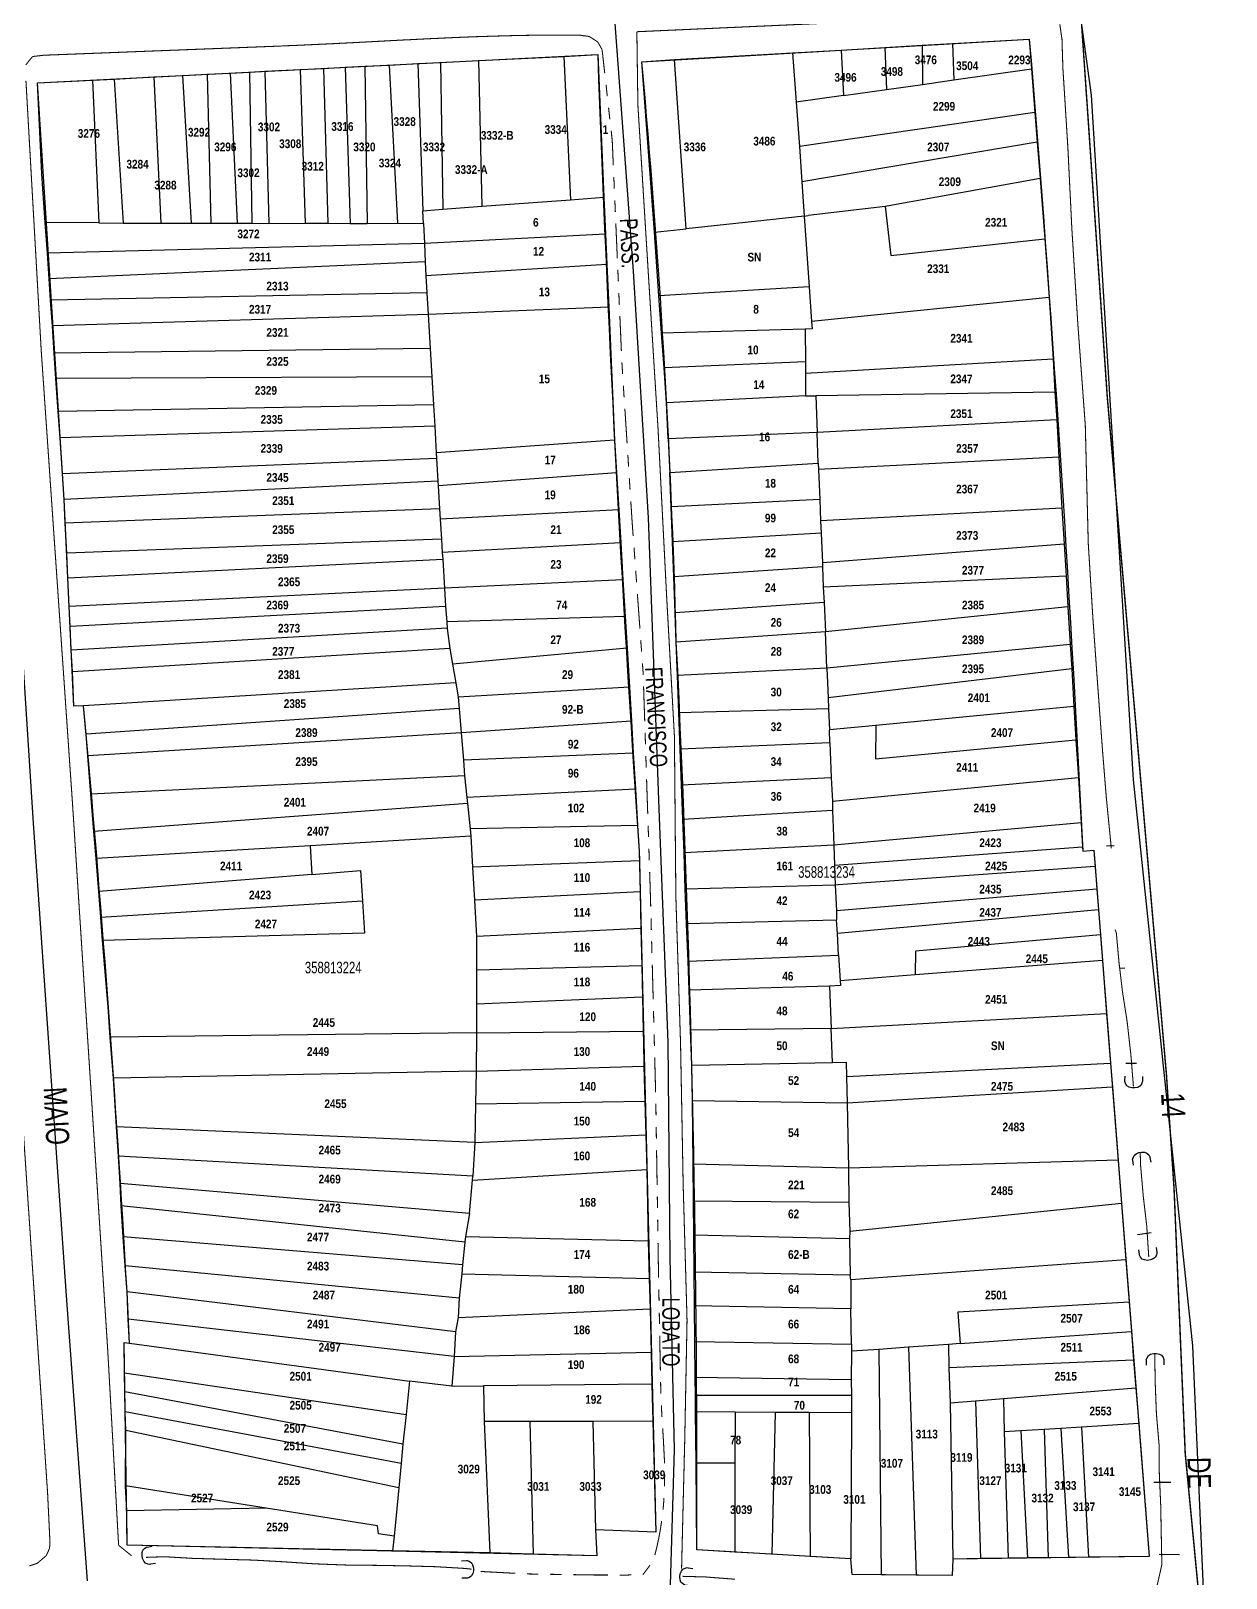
# Model space of a CAD drawing. Extents: x 201676 to 203188, y 4837754 to 4839005.
# Drawn here: x 202981.8 to 203188, y 4838306.4 to 4838573.2 of the extents above; entities that cross this region are included whole.
import ezdxf
from ezdxf.enums import TextEntityAlignment as Align

# ---------------------------------------------------------------- set-up
doc = ezdxf.new("R2010")
doc.units = 0
doc.header["$LTSCALE"] = 1.5
doc.header["$MEASUREMENT"] = 0
for name, pattern in [('PHANTOMX2', [5, 2.5, -0.5, 0.5, -0.5, 0.5, -0.5]), ('TRACO_05', [11, 7, -1, 0.5, -1, 0.5, -1]), ('TRACO_25', [8, 3, -1, 1, -1, 1, -1])]:
    doc.linetypes.add(name, pattern=pattern)
for name, color, linetype in [('CD-MALHA-LOTES', 40, 'CONTINUOUS'), ('CD_TXT_QUADRA', 7, 'CONTINUOUS'), ('HD-VALAS-DRENOS', 170, 'TRACO_05'), ('LM-LIM-SETOR-FISCAL', 7, 'CONTINUOUS'), ('RU-QUADRAS', 210, 'CONTINUOUS'), ('SV-EIXO-RUA-N-PAV', 6, 'CONTINUOUS'), ('SV-EIXO-RUA-PAV', 20, 'CONTINUOUS'), ('SV-ESTIVAS', 7, 'CONTINUOUS'), ('SV-PONTE-BUEIRO', 7, 'CONTINUOUS'), ('SV-RUA-NAO-PAV-S-GUIA-C-GUIA', 7, 'PHANTOMX2'), ('SV-RUA-PAVIM-S-GUIA-C-GUIA', 7, 'CONTINUOUS'), ('SV-TXT-RUA-N-PAV-S-GUIA-C-GUIA', 7, 'CONTINUOUS'), ('SV-TXT-RUA-PAV-S-GUIA-C-GUIA', 7, 'CONTINUOUS'), ('Th_NmrPort', 7, 'CONTINUOUS')]:
    doc.layers.add(name, color=color, linetype=linetype)
doc.styles.add('ARIAL', font='ARIAL.TTF')
doc.styles.get("Standard").update_dxf_attribs({"font": 'swisscbo.ttf'})
doc.linetypes.add('Limite', pattern='A,20,-3,[130,ltypeshp.shx,S=6.35,R=0,X=0,Y=0],-3,20', length=46)

# ---------------------------------------------------------------- blocks, each defined once
blk = doc.blocks.new('COD119', base_point=(203168.731891, 4838570.090081))
at = {"layer": 'SV-PONTE-BUEIRO'}
blk.add_lwpolyline([(203167.221891, 4838568.090081), (203167.221891, 4838568.923414), (203167.221891, 4838569.048414), (203167.347724, 4838569.381748), (203167.599391, 4838569.756748), (203167.976891, 4838569.965081), (203168.480224, 4838570.090081), (203168.983558, 4838570.090081), (203169.486891, 4838569.965081), (203169.864391, 4838569.756748), (203170.116058, 4838569.381748), (203170.241891, 4838569.048414), (203170.241891, 4838568.923414), (203170.241891, 4838568.090081)], dxfattribs=at)

msp = doc.modelspace()

# ---------------------------------------------------------------- linework, layer by layer
at = {"layer": 'CD-MALHA-LOTES', "linetype": 'Continuous'}
for p, q in [((203113.21, 4838569.43), (203121.58, 4838569.91)), ((203121.58, 4838569.91), (203129.09, 4838570.34)), ((203121.58, 4838569.91), (203122.01, 4838562.06)), ((203129.09, 4838570.34), (203135.55, 4838570.72)), ((203129.09, 4838570.34), (203129.42, 4838563.11)), ((203135.55, 4838570.72), (203140.76, 4838571.02)), ((203135.55, 4838570.72), (203135.64, 4838563.99)), ((203140.76, 4838571.02), (203154.04, 4838571.78)), ((203140.76, 4838571.02), (203141, 4838564.75)), ((203154.04, 4838571.78), (203154.43, 4838566.65)), ((203036.01, 4838566.93), (203039.39, 4838567.1)), ((203039.39, 4838567.1), (203043.61, 4838567.3)), ((203039.39, 4838567.1), (203039.82, 4838540.02)), ((203043.61, 4838567.3), (203048.55, 4838567.56)), ((203043.61, 4838567.3), (203045.02, 4838540.05)), ((203048.55, 4838567.56), (203052.44, 4838567.76)), ((203048.55, 4838567.56), (203049.42, 4838542.19)), ((203052.44, 4838567.76), (203059.02, 4838568.1)), ((203052.44, 4838567.76), (203052.86, 4838542.47)), ((203059.02, 4838568.1), (203073.75, 4838568.82)), ((203059.02, 4838568.1), (203059.58, 4838542.96)), ((203073.75, 4838568.82), (203079.57, 4838569.12)), ((203073.75, 4838568.82), (203074.9, 4838544.09)), ((203079.57, 4838569.12), (203080.65, 4838544.52)), ((203087.18, 4838567.88), (203092.85, 4838568.26)), ((203089.36, 4838538.47), (203087.18, 4838567.88)), ((203092.85, 4838568.26), (203113.21, 4838569.43)), ((203094.83, 4838539.06), (203092.85, 4838568.26)), ((203113.21, 4838569.43), (203113.81, 4838560.9)), ((202982.91, 4838564.25), (202992.43, 4838564.73)), ((202992.43, 4838564.73), (202996.16, 4838564.9)), ((202992.43, 4838564.73), (202993.48, 4838540.11)), ((202996.16, 4838564.9), (203003, 4838565.26)), ((202996.16, 4838564.9), (202997.73, 4838540.06)), ((203003, 4838565.26), (203007.93, 4838565.5)), ((203003, 4838565.26), (203004.21, 4838540.05)), ((203007.93, 4838565.5), (203012.19, 4838565.73)), ((203007.93, 4838565.5), (203009.43, 4838540.03)), ((203012.19, 4838565.73), (203016.16, 4838565.92)), ((203012.19, 4838565.73), (203012.83, 4838540.03)), ((203016.16, 4838565.92), (203019.51, 4838566.11)), ((203016.16, 4838565.92), (203017.36, 4838540.05)), ((203019.51, 4838566.11), (203022.15, 4838566.24)), ((203019.51, 4838566.11), (203019.93, 4838540.03)), ((203022.15, 4838566.24), (203028.26, 4838566.54)), ((203022.15, 4838566.24), (203022.85, 4838540.01)), ((203028.26, 4838566.54), (203032.26, 4838566.74)), ((203028.26, 4838566.54), (203029.09, 4838540.03)), ((203032.26, 4838566.74), (203036.01, 4838566.93)), ((203032.26, 4838566.74), (203033.04, 4838540.03)), ((203036.01, 4838566.93), (203036.87, 4838540.01)), ((203135.64, 4838563.99), (203141, 4838564.75)), ((203141, 4838564.75), (203154.43, 4838566.65)), ((203154.43, 4838566.65), (203154.99, 4838559.13)), ((202983.69, 4838548.57), (202982.91, 4838564.25)), ((203122.01, 4838562.06), (203113.81, 4838560.9)), ((203122.01, 4838562.06), (203129.42, 4838563.11)), ((203129.42, 4838563.11), (203135.64, 4838563.99)), ((203113.81, 4838560.9), (203114.38, 4838553.25)), ((203154.99, 4838559.13), (203114.38, 4838553.25)), ((203154.99, 4838559.13), (203155.41, 4838554.03)), ((203155.41, 4838554.03), (203114.8, 4838547.2)), ((203155.41, 4838554.03), (203155.9, 4838547.76)), ((203114.38, 4838553.25), (203114.8, 4838547.2)), ((202984.25, 4838540.14), (202983.69, 4838548.57)), ((203114.8, 4838547.2), (203115.2, 4838541.28)), ((203155.9, 4838547.76), (203129.19, 4838542.92)), ((203155.9, 4838547.76), (203156.71, 4838537.35)), ((203052.86, 4838542.47), (203059.58, 4838542.96)), ((203059.58, 4838542.96), (203074.9, 4838544.09)), ((203074.9, 4838544.09), (203080.65, 4838544.52)), ((203080.65, 4838544.52), (203080.92, 4838538.18)), ((203049.42, 4838542.19), (203052.86, 4838542.47)), ((203049.5, 4838540), (203049.42, 4838542.19)), ((203115.2, 4838541.28), (203094.83, 4838539.06)), ((203115.2, 4838541.28), (203115.86, 4838541.35)), ((203115.2, 4838541.28), (203116.06, 4838529.07)), ((203129.19, 4838542.92), (203115.86, 4838541.35)), ((203129.19, 4838542.92), (203130.15, 4838534.49)), ((202993.48, 4838540.11), (202984.25, 4838540.14)), ((202984.63, 4838534.9), (202984.25, 4838540.14)), ((202993.48, 4838540.11), (202997.73, 4838540.06)), ((202997.73, 4838540.06), (203004.21, 4838540.05)), ((203004.21, 4838540.05), (203009.43, 4838540.03)), ((203009.43, 4838540.03), (203012.83, 4838540.03)), ((203012.83, 4838540.03), (203017.36, 4838540.05)), ((203017.36, 4838540.05), (203019.93, 4838540.03)), ((203019.93, 4838540.03), (203022.85, 4838540.01)), ((203022.85, 4838540.01), (203029.09, 4838540.03)), ((203029.09, 4838540.03), (203033.04, 4838540.03)), ((203033.04, 4838540.03), (203036.87, 4838540.01)), ((203036.87, 4838540.01), (203039.82, 4838540.02)), ((203039.82, 4838540.02), (203045.02, 4838540.05)), ((203045.02, 4838540.05), (203049.5, 4838540)), ((203049.5, 4838540), (203049.67, 4838536.55)), ((203080.92, 4838538.18), (203049.67, 4838536.55)), ((203080.92, 4838538.18), (203081.15, 4838532.9)), ((203089.36, 4838538.47), (203094.83, 4838539.06)), ((203090.13, 4838527.54), (203089.36, 4838538.47)), ((203049.67, 4838536.55), (202984.63, 4838534.9)), ((203049.67, 4838536.55), (203049.83, 4838533.36)), ((203130.15, 4838534.49), (203156.71, 4838537.35)), ((203156.71, 4838537.35), (203157.49, 4838527.23)), ((202984.94, 4838530.45), (202984.63, 4838534.9)), ((203049.83, 4838533.36), (202984.94, 4838530.45)), ((203049.83, 4838533.36), (203049.95, 4838530.96)), ((203081.15, 4838532.9), (203049.95, 4838530.96)), ((203081.15, 4838532.9), (203081.47, 4838525.57)), ((202985.19, 4838526.75), (202984.94, 4838530.45)), ((203049.95, 4838530.96), (203050.11, 4838528.03)), ((203050.11, 4838528.03), (202985.19, 4838526.75)), ((203050.11, 4838528.03), (203050.33, 4838524.32)), ((203116.06, 4838529.07), (203090.13, 4838527.54)), ((203090.59, 4838521.06), (203090.13, 4838527.54)), ((203116.06, 4838529.07), (203116.47, 4838523.11)), ((203157.49, 4838527.23), (203116.47, 4838523.11)), ((203157.49, 4838527.23), (203158.13, 4838516.61)), ((202985.5, 4838522.34), (202985.19, 4838526.75)), ((203050.33, 4838524.32), (202985.5, 4838522.34)), ((203081.47, 4838525.57), (203050.33, 4838524.32)), ((203050.33, 4838524.32), (203050.69, 4838518.41)), ((203081.47, 4838525.57), (203082.49, 4838502.62)), ((202985.81, 4838517.66), (202985.5, 4838522.34)), ((203115.35, 4838521.79), (203090.59, 4838521.06)), ((203116.56, 4838521.83), (203115.35, 4838521.79)), ((203115.35, 4838521.79), (203115.41, 4838516.12)), ((203116.47, 4838523.11), (203116.56, 4838521.83)), ((203091.02, 4838515.09), (203090.59, 4838521.06)), ((203050.69, 4838518.41), (202985.81, 4838517.66)), ((202986.11, 4838513.29), (202985.81, 4838517.66)), ((203050.69, 4838518.41), (203050.98, 4838513.57)), ((203158.13, 4838516.61), (203115.44, 4838514.13)), ((203158.13, 4838516.61), (203158.45, 4838510.93)), ((203115.41, 4838516.12), (203091.02, 4838515.09)), ((203091.47, 4838509.07), (203091.02, 4838515.09)), ((203115.41, 4838516.12), (203115.44, 4838514.13)), ((203115.44, 4838514.13), (203115.43, 4838510.27)), ((203050.98, 4838513.57), (202986.11, 4838513.29)), ((202986.51, 4838507.57), (202986.11, 4838513.29)), ((203050.98, 4838513.57), (203051.27, 4838508.73)), ((203158.45, 4838510.93), (203117.23, 4838510.3)), ((203158.45, 4838510.93), (203158.76, 4838506.14)), ((203051.27, 4838508.73), (202986.51, 4838507.57)), ((203051.27, 4838508.73), (203051.47, 4838505.05)), ((203115.43, 4838510.27), (203091.47, 4838509.07)), ((203091.76, 4838502.85), (203091.47, 4838509.07)), ((203115.43, 4838510.27), (203117.23, 4838510.3)), ((203117.23, 4838510.3), (203117.45, 4838503.94)), ((202986.85, 4838503.02), (202986.51, 4838507.57)), ((203158.76, 4838506.14), (203117.45, 4838503.94)), ((203158.76, 4838506.14), (203159.15, 4838499.71)), ((203051.47, 4838505.05), (202986.85, 4838503.02)), ((202987.26, 4838496.82), (202986.85, 4838503.02)), ((203051.47, 4838505.05), (203051.73, 4838500.46)), ((203117.45, 4838503.94), (203091.76, 4838502.85)), ((203117.62, 4838498.69), (203117.45, 4838503.94)), ((203082.49, 4838502.62), (203051.73, 4838500.46)), ((203051.73, 4838500.46), (203051.78, 4838499.45)), ((203082.49, 4838502.62), (203082.82, 4838496.99)), ((203091.76, 4838502.85), (203092.04, 4838497.06)), ((203051.78, 4838499.45), (202987.26, 4838496.82)), ((203051.78, 4838499.45), (203052, 4838495.55)), ((203092.04, 4838497.06), (203117.62, 4838498.69)), ((203117.62, 4838498.69), (203117.67, 4838497.58)), ((203159.15, 4838499.71), (203117.67, 4838497.58)), ((203117.67, 4838497.58), (203117.89, 4838492.39)), ((203159.15, 4838499.71), (203159.68, 4838490.88)), ((202987.53, 4838492.4), (202987.26, 4838496.82)), ((203052, 4838495.55), (202987.53, 4838492.4)), ((203052, 4838495.55), (203052.04, 4838494.76)), ((203082.82, 4838496.99), (203052.04, 4838494.76)), ((203082.82, 4838496.99), (203083.2, 4838490.64)), ((203092.26, 4838491.13), (203092.04, 4838497.06)), ((202987.71, 4838488.3), (202987.53, 4838492.4)), ((203052.04, 4838494.76), (203052.27, 4838490.78)), ((203117.89, 4838492.39), (203092.26, 4838491.13)), ((203117.89, 4838492.39), (203118.03, 4838488.72)), ((203052.27, 4838490.78), (202987.71, 4838488.3)), ((203052.27, 4838490.78), (203052.38, 4838489.03)), ((203083.2, 4838490.64), (203052.38, 4838489.03)), ((203083.2, 4838490.64), (203083.54, 4838484.9)), ((203092.49, 4838485.07), (203092.26, 4838491.13)), ((203159.68, 4838490.88), (203118.03, 4838488.72)), ((203159.68, 4838490.88), (203160.05, 4838484.67)), ((202987.96, 4838483.13), (202987.71, 4838488.3)), ((203052.38, 4838489.03), (203052.61, 4838485.53)), ((203118.03, 4838488.72), (203118.13, 4838486.57)), ((203052.61, 4838485.53), (202987.96, 4838483.13)), ((203052.61, 4838485.53), (203052.75, 4838483.25)), ((203083.54, 4838484.9), (203052.75, 4838483.25)), ((203083.54, 4838484.9), (203083.93, 4838478.52)), ((203118.13, 4838486.57), (203092.49, 4838485.07)), ((203092.72, 4838479.05), (203092.49, 4838485.07)), ((203118.13, 4838486.57), (203118.35, 4838481.46)), ((203160.05, 4838484.67), (203118.35, 4838481.46)), ((203160.05, 4838484.67), (203160.38, 4838479.2)), ((202988.17, 4838478.83), (202987.96, 4838483.13)), ((203052.83, 4838482.06), (202988.17, 4838478.83)), ((203052.75, 4838483.25), (203052.83, 4838482.06)), ((203052.83, 4838482.06), (203053.14, 4838477.08)), ((203118.37, 4838480.79), (203092.72, 4838479.05)), ((203092.95, 4838472.83), (203092.72, 4838479.05)), ((203118.35, 4838481.46), (203118.37, 4838480.79)), ((203118.37, 4838480.79), (203118.5, 4838477.28)), ((203160.38, 4838479.2), (203118.5, 4838477.28)), ((203160.38, 4838479.2), (203160.7, 4838473.87)), ((202988.4, 4838473.94), (202988.17, 4838478.83)), ((203053.14, 4838477.08), (202988.4, 4838473.94)), ((203083.93, 4838478.52), (203053.14, 4838477.08)), ((203053.14, 4838477.08), (203053.34, 4838473.96)), ((203083.93, 4838478.52), (203084.31, 4838472.2)), ((203118.5, 4838477.28), (203118.63, 4838474.65)), ((202988.56, 4838470.5), (202988.4, 4838473.94)), ((203053.34, 4838473.96), (202988.56, 4838470.5)), ((203053.34, 4838473.96), (203053.54, 4838471.3)), ((203118.63, 4838474.65), (203092.95, 4838472.83)), ((203118.63, 4838474.65), (203118.85, 4838469.56)), ((203160.7, 4838473.87), (203118.85, 4838469.56)), ((203160.7, 4838473.87), (203161.09, 4838467.38)), ((203084.31, 4838472.2), (203053.54, 4838471.3)), ((203053.54, 4838471.3), (203053.63, 4838470.19)), ((203084.31, 4838472.2), (203084.65, 4838466.74)), ((203093.14, 4838467.77), (203092.95, 4838472.83)), ((202988.76, 4838466.44), (202988.56, 4838470.5)), ((203053.63, 4838470.19), (202988.76, 4838466.44)), ((203053.63, 4838470.19), (203053.67, 4838469.71)), ((203053.67, 4838469.71), (203054.05, 4838466.73)), ((203118.85, 4838469.56), (203093.14, 4838467.77)), ((203119.08, 4838463.32), (203118.85, 4838469.56)), ((202988.94, 4838462.69), (202988.76, 4838466.44)), ((203054.05, 4838466.73), (202988.94, 4838462.69)), ((203054.05, 4838466.73), (203054.52, 4838464.02)), ((203084.65, 4838466.74), (203054.52, 4838464.02)), ((203084.65, 4838466.74), (203085.04, 4838460.01)), ((203093.35, 4838462.06), (203093.14, 4838467.77)), ((203161.09, 4838467.38), (203119.08, 4838463.32)), ((203161.09, 4838467.38), (203161.36, 4838463.18)), ((203054.52, 4838464.02), (203055.09, 4838460.79)), ((203119.08, 4838463.32), (203093.35, 4838462.06)), ((203119.08, 4838463.32), (203119.34, 4838458.19)), ((203161.36, 4838463.18), (203119.34, 4838458.19)), ((203161.36, 4838463.18), (203161.75, 4838456.72)), ((202989.22, 4838456.75), (202988.94, 4838462.69)), ((203055.09, 4838460.79), (202990.89, 4838456.83)), ((203055.09, 4838460.79), (203055.52, 4838458.33)), ((203093.57, 4838455.63), (203093.35, 4838462.06)), ((203085.04, 4838460.01), (203055.52, 4838458.33)), ((203055.52, 4838458.33), (203055.68, 4838456.38)), ((203085.04, 4838460.01), (203085.39, 4838454.17)), ((203119.34, 4838458.19), (203119.37, 4838456.28)), ((202990.89, 4838456.83), (202989.22, 4838456.75)), ((202991.3, 4838451.95), (202990.89, 4838456.83)), ((203055.68, 4838456.38), (202991.3, 4838451.95)), ((203055.68, 4838456.38), (203056.04, 4838452.17)), ((203119.37, 4838456.28), (203093.57, 4838455.63)), ((203093.81, 4838449.34), (203093.57, 4838455.63)), ((203119.37, 4838456.28), (203119.56, 4838452.65)), ((203161.75, 4838456.72), (203127.57, 4838453.42)), ((203161.75, 4838456.72), (203162.08, 4838450.98)), ((203085.39, 4838454.17), (203056.04, 4838452.17)), ((203085.39, 4838454.17), (203085.72, 4838448.67)), ((203127.57, 4838453.42), (203119.56, 4838452.65)), ((203119.63, 4838450.41), (203119.56, 4838452.65)), ((203127.57, 4838453.42), (203127.53, 4838447.66)), ((202991.59, 4838448.18), (202991.3, 4838451.95)), ((203056.04, 4838452.17), (202991.59, 4838448.18)), ((203056.04, 4838452.17), (203056.44, 4838447.44)), ((203119.63, 4838450.41), (203093.81, 4838449.34)), ((203119.63, 4838450.41), (203119.88, 4838444.46)), ((203127.53, 4838447.66), (203162.08, 4838450.98)), ((203162.08, 4838450.98), (203162.5, 4838444.39)), ((202992.11, 4838441.61), (202991.59, 4838448.18)), ((203085.72, 4838448.67), (203056.44, 4838447.44)), ((203056.44, 4838447.44), (203056.6, 4838444.75)), ((203085.72, 4838448.67), (203086.08, 4838442.47)), ((203094.04, 4838443.18), (203093.81, 4838449.34)), ((203056.6, 4838444.75), (202992.11, 4838441.61)), ((203056.6, 4838444.75), (203056.98, 4838440.98)), ((203094.04, 4838443.18), (203119.88, 4838444.46)), ((203119.88, 4838444.46), (203120.06, 4838440.32)), ((203162.5, 4838444.39), (203120.06, 4838440.32)), ((203162.5, 4838444.39), (203162.96, 4838436.66)), ((202992.66, 4838435.13), (202992.11, 4838441.61)), ((203086.08, 4838442.47), (203056.98, 4838440.98)), ((203086.08, 4838442.47), (203086.45, 4838436.19)), ((203094.26, 4838437.23), (203094.04, 4838443.18)), ((203057.09, 4838439.98), (202992.66, 4838435.13)), ((203056.98, 4838440.98), (203057.09, 4838439.98)), ((203057.09, 4838439.98), (203057.56, 4838435.59)), ((203120.06, 4838440.32), (203120.11, 4838438.78)), ((203120.11, 4838438.78), (203094.26, 4838437.23)), ((203094.48, 4838431.44), (203094.26, 4838437.23)), ((203120.11, 4838438.78), (203120.33, 4838432.8)), ((203162.96, 4838436.66), (203120.33, 4838432.8)), ((203162.96, 4838436.66), (203163.2, 4838432.42)), ((202993.03, 4838430.49), (202992.66, 4838435.13)), ((203057.7, 4838434.36), (203029.98, 4838432.7)), ((203086.45, 4838436.19), (203057.56, 4838435.59)), ((203057.56, 4838435.59), (203057.7, 4838434.36)), ((203057.7, 4838434.36), (203058, 4838429)), ((203086.45, 4838436.19), (203086.73, 4838431.76)), ((203029.98, 4838432.7), (202993.03, 4838430.49)), ((203029.98, 4838432.7), (203030.26, 4838427.75)), ((203086.73, 4838431.76), (203086.78, 4838430.1)), ((203120.33, 4838432.8), (203094.48, 4838431.44)), ((203094.69, 4838425.21), (203094.48, 4838431.44)), ((203120.33, 4838432.8), (203120.44, 4838429.27)), ((203163.2, 4838432.42), (203120.44, 4838429.27)), ((203163.2, 4838432.42), (203163.25, 4838431.74)), ((203163.25, 4838431.74), (203165.18, 4838431.91)), ((203165.18, 4838431.91), (203165.39, 4838429.12)), ((202993.5, 4838424.77), (202993.03, 4838430.49)), ((203030.26, 4838427.75), (203038.63, 4838428.43)), ((203038.63, 4838428.43), (203038.98, 4838423.15)), ((203086.78, 4838430.1), (203058, 4838429)), ((203058, 4838429), (203058.32, 4838423.32)), ((203086.78, 4838430.1), (203086.9, 4838424.72)), ((203120.44, 4838429.27), (203120.54, 4838425.91)), ((203165.39, 4838429.12), (203121.06, 4838425.92)), ((203165.39, 4838429.12), (203165.7, 4838425.21)), ((203030.26, 4838427.75), (202993.5, 4838424.77)), ((203120.54, 4838425.91), (203094.69, 4838425.21)), ((203121.06, 4838425.92), (203120.54, 4838425.91)), ((203120.54, 4838425.91), (203120.75, 4838421.47)), ((202993.84, 4838420.3), (202993.5, 4838424.77)), ((203038.98, 4838423.15), (202993.84, 4838420.3)), ((203038.98, 4838423.15), (203039.34, 4838417.63)), ((203086.9, 4838424.72), (203058.32, 4838423.32)), ((203058.32, 4838423.32), (203058.67, 4838417.06)), ((203086.9, 4838424.72), (203087.04, 4838418.39)), ((203094.92, 4838419.2), (203094.69, 4838425.21)), ((203165.7, 4838425.21), (203120.75, 4838421.47)), ((203165.7, 4838425.21), (203165.98, 4838421.65)), ((202994.15, 4838416.34), (202993.84, 4838420.3)), ((203120.75, 4838421.47), (203120.75, 4838419.83)), ((203165.98, 4838421.65), (203120.92, 4838417.55)), ((203165.98, 4838421.65), (203166.32, 4838417.34)), ((203039.34, 4838417.63), (202994.15, 4838416.34)), ((203087.04, 4838418.39), (203058.67, 4838417.06)), ((203087.04, 4838418.39), (203087.17, 4838411.97)), ((203120.75, 4838419.83), (203094.92, 4838419.2)), ((203095.16, 4838412.77), (203094.92, 4838419.2)), ((203120.92, 4838417.55), (203120.75, 4838419.83)), ((203121.12, 4838413.81), (203120.92, 4838417.55)), ((202995.1, 4838404.89), (202994.15, 4838416.34)), ((203058.67, 4838417.06), (203058.68, 4838411.23)), ((203166.32, 4838417.34), (203134.38, 4838414.48)), ((203166.32, 4838417.34), (203166.67, 4838412.87)), ((203095.16, 4838412.77), (203121.12, 4838413.81)), ((203095.35, 4838407.77), (203095.16, 4838412.77)), ((203121.12, 4838413.81), (203121.39, 4838409.41)), ((203134.38, 4838414.48), (203134.34, 4838410.4)), ((203166.67, 4838412.87), (203134.34, 4838410.4)), ((203166.67, 4838412.87), (203167.38, 4838403.77)), ((203087.17, 4838411.97), (203058.68, 4838411.23)), ((203058.68, 4838411.23), (203058.69, 4838405.44)), ((203087.17, 4838411.97), (203087.29, 4838406.64)), ((203134.34, 4838410.4), (203121.39, 4838409.41)), ((203119.54, 4838408.5), (203095.35, 4838407.77)), ((203095.61, 4838400.87), (203095.35, 4838407.77)), ((203121.44, 4838408.56), (203119.54, 4838408.5)), ((203119.54, 4838408.5), (203119.86, 4838401.17)), ((203121.39, 4838409.41), (203121.44, 4838408.56)), ((202995.48, 4838399.65), (202995.1, 4838404.89)), ((203058.69, 4838405.44), (203058.68, 4838403.69)), ((203058.69, 4838405.44), (203087.29, 4838406.64)), ((203087.29, 4838406.64), (203087.41, 4838400.74)), ((203058.68, 4838403.69), (203058.65, 4838400.4)), ((203119.86, 4838401.17), (203167.38, 4838403.77)), ((203167.38, 4838403.77), (203168.06, 4838395.13)), ((203058.65, 4838400.4), (202995.48, 4838399.65)), ((202996.04, 4838392.6), (202995.48, 4838399.65)), ((203058.65, 4838400.4), (203058.59, 4838393.82)), ((203058.65, 4838400.4), (203087.41, 4838400.74)), ((203087.41, 4838400.74), (203087.45, 4838398.79)), ((203119.86, 4838401.17), (203095.61, 4838400.87)), ((203095.82, 4838394.86), (203095.61, 4838400.87)), ((203120.1, 4838395.32), (203119.86, 4838401.17)), ((203087.45, 4838398.79), (203087.56, 4838394.66)), ((203058.59, 4838393.82), (202996.04, 4838392.6)), ((203058.59, 4838393.82), (203058.51, 4838388.18)), ((203058.59, 4838393.82), (203087.56, 4838394.66)), ((203087.56, 4838394.66), (203087.7, 4838388.66)), ((203095.82, 4838394.86), (203120.1, 4838395.32)), ((203095.95, 4838388.67), (203095.82, 4838394.86)), ((203120.1, 4838395.32), (203122.47, 4838395.36)), ((203122.47, 4838395.36), (203122.51, 4838392.85)), ((203168.06, 4838395.13), (203122.51, 4838392.85)), ((203168.06, 4838395.13), (203168.37, 4838391.07)), ((202996.55, 4838384.22), (202996.04, 4838392.6)), ((203122.51, 4838392.85), (203122.61, 4838388.29)), ((203168.37, 4838391.07), (203122.61, 4838388.29)), ((203168.37, 4838391.07), (203169.37, 4838378.48)), ((203058.51, 4838388.18), (203087.7, 4838388.66)), ((203087.7, 4838388.66), (203087.87, 4838382.85)), ((203122.61, 4838388.29), (203095.95, 4838388.67)), ((203096.04, 4838377.78), (203095.95, 4838388.67)), ((203122.61, 4838388.29), (203122.82, 4838377.11)), ((203058.51, 4838388.18), (203058.4, 4838381.51)), ((202996.88, 4838379.17), (202996.55, 4838384.22)), ((203058.4, 4838381.51), (202996.55, 4838384.22)), ((203058.4, 4838381.51), (203058.06, 4838375.69)), ((203058.4, 4838381.51), (203087.87, 4838382.85)), ((203087.87, 4838382.85), (203088.03, 4838376.85)), ((203058.06, 4838375.69), (202996.88, 4838379.17)), ((202997.16, 4838374.45), (202996.88, 4838379.17)), ((203122.82, 4838377.11), (203096.04, 4838377.78)), ((203096.1, 4838371.41), (203096.04, 4838377.78)), ((203169.37, 4838378.48), (203122.82, 4838377.11)), ((203169.37, 4838378.48), (203169.95, 4838371.01)), ((203057.43, 4838369.25), (203058, 4838375.04)), ((203058, 4838375.04), (203088.03, 4838376.85)), ((203058, 4838375.04), (203058.06, 4838375.69)), ((203088.03, 4838376.85), (203088.28, 4838364.57)), ((203122.82, 4838377.11), (203122.9, 4838371.19)), ((203057.43, 4838369.25), (202997.16, 4838374.45)), ((202997.35, 4838370.57), (202997.16, 4838374.45)), ((203056.63, 4838364.34), (202997.35, 4838370.57)), ((202997.69, 4838365.24), (202997.35, 4838370.57)), ((203122.9, 4838371.19), (203096.1, 4838371.41)), ((203096.15, 4838365.51), (203096.1, 4838371.41)), ((203122.9, 4838371.19), (203123.08, 4838366.16)), ((203169.95, 4838371.01), (203123.08, 4838366.16)), ((203169.95, 4838371.01), (203170.7, 4838361.27)), ((203057.43, 4838369.25), (203056.78, 4838365.29)), ((203056.25, 4838360.39), (202997.69, 4838365.24)), ((202998.06, 4838360.23), (202997.69, 4838365.24)), ((203056.63, 4838364.34), (203056.25, 4838360.39)), ((203056.78, 4838365.29), (203056.63, 4838364.34)), ((203056.78, 4838365.29), (203088.28, 4838364.57)), ((203088.28, 4838364.57), (203088.43, 4838358.04)), ((203123.01, 4838364.89), (203096.15, 4838365.51)), ((203096.22, 4838359.18), (203096.15, 4838365.51)), ((203123.08, 4838366.16), (203123.01, 4838364.89)), ((203123.01, 4838364.89), (203123.13, 4838358.63)), ((203055.67, 4838354.65), (202998.06, 4838360.23)), ((202998.37, 4838355.77), (202998.06, 4838360.23)), ((203056.15, 4838358.87), (203055.67, 4838354.65)), ((203056.25, 4838360.39), (203056.15, 4838358.87)), ((203056.15, 4838358.87), (203088.43, 4838358.04)), ((203096.27, 4838353.35), (203096.22, 4838359.18)), ((203123.13, 4838358.63), (203096.22, 4838359.18)), ((203170.7, 4838361.27), (203123.23, 4838357.84)), ((203170.7, 4838361.27), (203171.26, 4838354)), ((203088.43, 4838358.04), (203088.64, 4838352.8)), ((203123.23, 4838357.84), (203123.13, 4838358.63)), ((203123.23, 4838357.84), (203123.25, 4838352.82)), ((203055.05, 4838348.87), (202998.37, 4838355.77)), ((202998.59, 4838351.06), (202998.37, 4838355.77)), ((203055.67, 4838354.65), (203055.49, 4838351.31)), ((203171.26, 4838354), (203141.68, 4838352.26)), ((203171.26, 4838354), (203171.67, 4838348.9)), ((203054.81, 4838344.62), (202998.59, 4838351.06)), ((202998.81, 4838346.89), (202998.59, 4838351.06)), ((203055.49, 4838351.31), (203055.05, 4838348.87)), ((203055.49, 4838351.31), (203088.64, 4838352.8)), ((203088.64, 4838352.8), (203088.81, 4838345.34)), ((203123.25, 4838352.82), (203096.27, 4838353.35)), ((203096.33, 4838347.19), (203096.27, 4838353.35)), ((203123.36, 4838346.74), (203123.25, 4838352.82)), ((203141.68, 4838352.26), (203142.09, 4838346.83)), ((203055.05, 4838348.87), (203054.81, 4838344.62)), ((203142.09, 4838346.83), (203171.67, 4838348.9)), ((203171.67, 4838348.9), (203172.03, 4838343.99)), ((202997.95, 4838341.81), (202997.9, 4838347.02)), ((202997.9, 4838347.02), (202998.81, 4838346.89)), ((202998.81, 4838346.89), (203047.1, 4838340.37)), ((203096.33, 4838347.19), (203123.36, 4838346.74)), ((203096.39, 4838341.01), (203096.33, 4838347.19)), ((203123.39, 4838345.51), (203123.33, 4838340.56)), ((203123.36, 4838346.74), (203123.39, 4838345.51)), ((203128.1, 4838345.84), (203123.39, 4838345.51)), ((203133.2, 4838346.2), (203128.1, 4838345.84)), ((203128.1, 4838345.84), (203128.46, 4838306.98)), ((203140.09, 4838346.68), (203133.2, 4838346.2)), ((203133.2, 4838346.2), (203134.52, 4838306.92)), ((203142.09, 4838346.83), (203140.09, 4838346.68)), ((203140.09, 4838346.68), (203140.17, 4838342.66)), ((203054.81, 4838344.62), (203054.39, 4838339.48)), ((203054.81, 4838344.62), (203088.81, 4838345.34)), ((203088.81, 4838345.34), (203088.94, 4838339.83)), ((203172.03, 4838343.99), (203140.17, 4838342.66)), ((203172.03, 4838343.99), (203172.44, 4838339.16)), ((202997.95, 4838341.81), (203046.54, 4838334.62)), ((202997.99, 4838338.5), (202997.95, 4838341.81)), ((203047.1, 4838340.37), (203046.54, 4838334.62)), ((203054.39, 4838339.48), (203047.1, 4838340.37)), ((203123.33, 4838340.56), (203096.39, 4838341.01)), ((203096.43, 4838337.87), (203096.39, 4838341.01)), ((203123.33, 4838340.56), (203123.34, 4838337.87)), ((203140.17, 4838342.66), (203140.37, 4838336.56)), ((203045.96, 4838329.47), (202997.99, 4838338.5)), ((202998.06, 4838335.07), (202997.99, 4838338.5)), ((203054.39, 4838339.48), (203059.89, 4838339.53)), ((203088.94, 4838339.83), (203059.89, 4838339.53)), ((203059.89, 4838339.53), (203060, 4838333.38)), ((203088.94, 4838339.83), (203089.09, 4838333.45)), ((203123.34, 4838337.87), (203096.43, 4838337.87)), ((203096.45, 4838335.07), (203096.43, 4838337.87)), ((203123.34, 4838337.87), (203123.34, 4838334.89)), ((203172.44, 4838339.16), (203149.6, 4838337.31)), ((203172.44, 4838339.16), (203172.92, 4838333.06)), ((203045.69, 4838326.15), (202998.06, 4838335.07)), ((202998.15, 4838331.86), (202998.06, 4838335.07)), ((203103.28, 4838335.03), (203096.45, 4838335.07)), ((203096.54, 4838326.2), (203096.45, 4838335.07)), ((203103.28, 4838335.03), (203103.22, 4838326.2)), ((203110.22, 4838334.97), (203103.28, 4838335.03)), ((203110.22, 4838334.97), (203109.6, 4838310.51)), ((203116.05, 4838334.94), (203110.22, 4838334.97)), ((203123.34, 4838334.89), (203116.05, 4838334.94)), ((203116.05, 4838334.94), (203116.22, 4838310.12)), ((203123.34, 4838334.89), (203123.27, 4838309.72)), ((203144.74, 4838336.91), (203140.37, 4838336.56)), ((203140.37, 4838336.56), (203140.85, 4838309.65)), ((203149.6, 4838337.31), (203144.74, 4838336.91)), ((203144.74, 4838336.91), (203145.6, 4838309.78)), ((203149.6, 4838337.31), (203149.71, 4838331.61)), ((203046.54, 4838334.62), (203045.96, 4838329.47)), ((203067.88, 4838333.4), (203060, 4838333.38)), ((203060, 4838333.38), (203060.95, 4838310.73)), ((203078.74, 4838333.42), (203067.88, 4838333.4)), ((203067.88, 4838333.4), (203068.43, 4838310.53)), ((203089.09, 4838333.45), (203078.74, 4838333.42)), ((203078.74, 4838333.42), (203079.19, 4838314.7)), ((203089.09, 4838333.45), (203089.6, 4838314.34)), ((203159.46, 4838332.22), (203156.62, 4838332.04)), ((203163.02, 4838332.44), (203159.46, 4838332.22)), ((203159.46, 4838332.22), (203160.81, 4838309.95)), ((203172.92, 4838333.06), (203163.02, 4838332.44)), ((203163.02, 4838332.44), (203164.26, 4838309.99)), ((203172.92, 4838333.06), (203174.72, 4838310.11)), ((202998.11, 4838322.28), (202998.15, 4838331.86)), ((203045.25, 4838321.98), (202998.15, 4838331.86)), ((203152.56, 4838331.78), (203149.71, 4838331.61)), ((203149.71, 4838331.61), (203150.38, 4838309.83)), ((203156.62, 4838332.04), (203152.56, 4838331.78)), ((203152.56, 4838331.78), (203153.7, 4838309.87)), ((203156.62, 4838332.04), (203157.28, 4838309.91)), ((203045.96, 4838329.47), (203045.69, 4838326.15)), ((203045.69, 4838326.15), (203045.25, 4838321.98)), ((203103.22, 4838326.2), (203096.54, 4838326.2)), ((203096.68, 4838311.25), (203096.54, 4838326.2)), ((203103.22, 4838326.2), (203103.22, 4838310.89)), ((203022.36, 4838318.44), (202998.11, 4838322.28)), ((202998.34, 4838317.99), (202998.11, 4838322.28)), ((203045.25, 4838321.98), (203044.47, 4838313.62)), ((203022.36, 4838318.44), (202998.34, 4838317.99)), ((202998.37, 4838312.09), (202998.34, 4838317.99)), ((203041.61, 4838315.38), (203022.36, 4838318.44)), ((203041.78, 4838314.01), (203041.61, 4838315.38)), ((203044.47, 4838313.62), (203041.78, 4838314.01)), ((203044.47, 4838313.62), (203044.15, 4838311.1)), ((203079.19, 4838314.7), (203079.43, 4838310.24)), ((203089.6, 4838314.34), (203079.19, 4838314.7)), ((203044.15, 4838311.1), (202998.37, 4838312.09)), ((203060.95, 4838310.73), (203044.15, 4838311.1)), ((203103.22, 4838310.89), (203096.68, 4838311.25)), ((203109.6, 4838310.51), (203103.22, 4838310.89)), ((203068.43, 4838310.53), (203060.95, 4838310.73)), ((203079.43, 4838310.24), (203068.43, 4838310.53)), ((203116.22, 4838310.12), (203109.6, 4838310.51)), ((203123.27, 4838309.72), (203116.22, 4838310.12)), ((203123.49, 4838307.04), (203123.27, 4838309.72)), ((203140.85, 4838309.65), (203140.73, 4838306.85)), ((203145.6, 4838309.78), (203140.85, 4838309.65)), ((203150.38, 4838309.83), (203145.6, 4838309.78)), ((203153.7, 4838309.87), (203150.38, 4838309.83)), ((203157.28, 4838309.91), (203153.7, 4838309.87)), ((203160.81, 4838309.95), (203157.28, 4838309.91)), ((203164.26, 4838309.99), (203160.81, 4838309.95)), ((203174.72, 4838310.11), (203164.26, 4838309.99)), ((203128.46, 4838306.98), (203123.49, 4838307.04)), ((203134.52, 4838306.92), (203128.46, 4838306.98)), ((203140.73, 4838306.85), (203134.52, 4838306.92))]:
    msp.add_line(p, q, dxfattribs=at)
at = {"layer": 'HD-VALAS-DRENOS', "const_width": 0.18}
for points in [[(203168.19, 4838432.25), (203167.61, 4838438.12), (203167.34, 4838440.83)], [(203172, 4838391.22), (203171.56, 4838396.68), (203170.92, 4838402.35), (203170.12, 4838407.48), (203169.52, 4838412.5), (203169.06, 4838417.62), (203168.83, 4838418.22)], [(203174.65, 4838361.77), (203174.3, 4838367.13), (203173.7, 4838372.25), (203173.25, 4838377.42), (203173.17, 4838379.72)], [(203175.77, 4838303.69), (203176.91, 4838308.72), (203176.81, 4838313.72), (203176.71, 4838318.98), (203176.47, 4838324.49), (203176.42, 4838329.49), (203175.97, 4838334.71), (203175.77, 4838339.87), (203175.67, 4838345.13)], [(203001.66, 4838309.97), (203004.87, 4838310.08), (203009.66, 4838309.8), (203015.01, 4838309.64), (203020.21, 4838309.5), (203025.45, 4838309.2), (203030.79, 4838308.85), (203036.09, 4838308.65), (203041.59, 4838308.59), (203046.59, 4838308.5), (203051.59, 4838308.36), (203056.68, 4838308.06), (203057.83, 4838307.93)], [(203094.21, 4838306.7), (203098.21, 4838306.59), (203103.25, 4838306.2)]]:
    msp.add_lwpolyline(points, dxfattribs=at)
at = {"layer": 'LM-LIM-SETOR-FISCAL', "linetype": 'Limite', "ltscale": 0.1}
msp.add_lwpolyline([(203183.34, 4838302.84, 0.25, 0.25, 0), (203180.94, 4838327.88, 0.25, 0.25, 0), (203179.01, 4838373.61, 0.25, 0.25, 0), (203177.69, 4838393.34, 0.25, 0.25, 0), (203167.5, 4838509.94, 0.25, 0.25, 0), (203160.24, 4838615.27, 0.25, 0.25, 0), (203158.31, 4838638.38, 0.25, 0.25, 0), (203156.83, 4838669.62, 0.25, 0.25, 0), (203152.43, 4838745.37, 0.25, 0.25, 0), (203149.12, 4838806.64, 0.25, 0.25, 0), (203147.22, 4838841.4, 0.25, 0.25, 0), (203146.26, 4838857.95, 0.25, 0.25, 0), (203141.75, 4838939.59, 0.25, 0.25, 0), (203141.45, 4838947.8, 0.25, 0.25, 0), (203138.51, 4839004.69, 0.25, 0.25, 0), (203068.23, 4839000.34, 0.25, 0.25, 0), (203012.77, 4838996.88, 0.25, 0.25, 0), (202985.23, 4838994.8, 0.25, 0.25, 0), (202948.48, 4838991.33, 0.25, 0.25, 0), (202848.68, 4838990.25, 0.25, 0.25, 0), (202769, 4838988.92, 0.25, 0.25, 0), (202703.79, 4838990.29, 0.25, 0.25, 0), (202671.56, 4838990.98, 0.25, 0.25, 0), (202579.77, 4838990.52, 0.25, 0.25, 0)], format="xyseb", dxfattribs=at)
at = {"layer": 'RU-QUADRAS', "color": 6, "linetype": 'Continuous'}
for points in [[(203087.18, 4838567.88), (203154.04, 4838571.78, -0.00852), (203163.25, 4838431.74), (203165.18, 4838431.91), (203174.72, 4838310.11), (203140.85, 4838309.65), (203140.73, 4838306.85), (203123.49, 4838307.04), (203123.27, 4838309.72), (203096.68, 4838311.25, 0.013229), (203093.14, 4838467.77, 0.016203)], [(202982.91, 4838564.25), (203079.57, 4838569.12, 0.007942), (203086.73, 4838431.76), (203089.6, 4838314.34), (203079.19, 4838314.7), (203079.43, 4838310.24), (202998.37, 4838312.09), (202997.9, 4838347.02), (202998.81, 4838346.89), (202998.37, 4838355.77, 0.008415), (202990.89, 4838456.83), (202989.22, 4838456.75), (202987.53, 4838492.4)]]:
    msp.add_lwpolyline(points, format="xyb", close=True, dxfattribs=at)
at = {"layer": 'SV-EIXO-RUA-N-PAV'}
for points in [[(203179.47, 4838048.88), (203178.9, 4838056.35), (203176.01, 4838072.87), (203174.77, 4838086.5), (203178.9, 4838114.17), (203181.79, 4838132.34), (203181.38, 4838167.44), (203183.59, 4838181.54), (203185.1, 4838203.37), (203187.16, 4838224.01), (203187.99, 4838244.87), (203185.92, 4838267.17), (203186.33, 4838283.28), (203184.37, 4838297.94), (203182.26, 4838346.44), (203175.13, 4838414.44), (203172.04, 4838444.05), (203166.94, 4838526.43), (203164.75, 4838562.15), (203161.94, 4838582.73)], [(203082.2, 4838579.17), (203085.68, 4838531.75), (203088.29, 4838489.23), (203090.15, 4838439.07), (203091.65, 4838398.79), (203092.02, 4838361.68), (203092.77, 4838328.49), (203091.96, 4838301.3)]]:
    msp.add_lwpolyline(points, dxfattribs=at)
at = {"layer": 'SV-EIXO-RUA-PAV'}
msp.add_lwpolyline([(202963.01, 4838745.73), (202966.43, 4838697.39), (202972.63, 4838574.26), (202977.19, 4838514.63), (202982.2, 4838436.59), (202987.93, 4838354.26), (202991.48, 4838305.95)], dxfattribs=at)
at = {"layer": 'SV-ESTIVAS'}
for points in [[(203167.35, 4838432.68), (203168.7, 4838432.74)], [(203169.64, 4838411.6), (203170.54, 4838411.62)], [(203170.72, 4838395.2), (203172.52, 4838395.2)], [(203172.71, 4838365.63), (203175.07, 4838366.01)], [(203178.47, 4838322.88), (203175.52, 4838322.86)], [(203176.47, 4838310.53), (203179.97, 4838310.48)]]:
    msp.add_lwpolyline(points, dxfattribs=at)
at = {"layer": 'SV-RUA-NAO-PAV-S-GUIA-C-GUIA', "linetype": 'TRACO_25', "const_width": 0.18, "flags": 128}
for points in [[(203086.33, 4838573.07), (203086.51, 4838560.41), (203088.25, 4838532.34), (203089.99, 4838504.57), (203091.46, 4838475.86), (203092.81, 4838451.6), (203093.06, 4838423.92), (203093.87, 4838398.58), (203094.32, 4838374.3), (203094.99, 4838350.86), (203094.6, 4838330.51), (203094.26, 4838316.86), (203094.05, 4838308.01)], [(203167.34, 4838440.83), (203166.71, 4838448.61), (203165.74, 4838461.69), (203164.99, 4838472.22), (203164.21, 4838484.85), (203163.7, 4838505.18), (203162.41, 4838522.68), (203161.38, 4838539.08), (203160.69, 4838553.16), (203159.83, 4838566.84), (203159.68, 4838571.75), (203159.3, 4838574.36)]]:
    msp.add_lwpolyline(points, dxfattribs=at)
at = {"layer": 'SV-RUA-NAO-PAV-S-GUIA-C-GUIA', "const_width": 0.18}
for points in [[(203080.34, 4838569.9), (203080.33, 4838569.99)], [(203080.79, 4838565.92), (203080.34, 4838569.9)], [(203081.23, 4838561.95), (203081.01, 4838563.93)], [(203081.67, 4838557.97), (203081.45, 4838559.96)], [(203082.08, 4838554.33), (203081.9, 4838555.98)], [(203082.1, 4838553.99), (203082.08, 4838554.33)], [(203082.27, 4838550), (203082.1, 4838553.99)], [(203082.44, 4838546), (203082.36, 4838548)], [(203082.62, 4838542), (203082.53, 4838544)], [(203082.96, 4838534.01), (203082.7, 4838540.01)], [(203083.14, 4838530.02), (203083.05, 4838532.01)], [(203083.31, 4838526.02), (203083.22, 4838528.02)], [(203083.66, 4838518.03), (203083.4, 4838524.02)], [(203083.88, 4838514.03), (203083.75, 4838516.03)], [(203084.13, 4838510.04), (203084, 4838512.04)], [(203084.65, 4838502.06), (203084.26, 4838508.05)], [(203084.9, 4838498.07), (203084.78, 4838500.06)], [(203085.16, 4838494.07), (203085.03, 4838496.07)], [(203085.52, 4838488.43), (203085.29, 4838492.08)], [(203085.55, 4838488.09), (203085.52, 4838488.43)], [(203085.69, 4838486.09), (203085.55, 4838488.09)], [(203085.99, 4838482.1), (203085.84, 4838484.1)], [(203086.28, 4838478.11), (203086.13, 4838480.11)], [(203086.86, 4838470.13), (203086.42, 4838476.12)], [(203087.15, 4838466.14), (203087, 4838468.14)], [(203087.42, 4838462.41), (203087.29, 4838464.15)], [(203087.43, 4838462.15), (203087.42, 4838462.41)], [(203087.69, 4838454.16), (203087.49, 4838460.16)], [(203087.82, 4838450.16), (203087.75, 4838452.16)], [(203087.95, 4838446.16), (203087.88, 4838448.16)], [(203088.21, 4838438.17), (203088.01, 4838444.16)], [(203088.34, 4838434.17), (203088.28, 4838436.17)], [(203088.47, 4838430.17), (203088.41, 4838432.17)], [(203088.69, 4838423.4), (203088.54, 4838428.17)], [(203088.7, 4838423.18), (203088.69, 4838423.4)], [(203088.72, 4838422.18), (203088.7, 4838423.18)], [(203088.83, 4838418.18), (203088.78, 4838420.18)], [(203088.94, 4838414.18), (203088.88, 4838416.18)], [(203089.15, 4838406.18), (203088.99, 4838412.18)], [(203089.26, 4838402.18), (203089.2, 4838404.18)], [(203089.36, 4838398.18), (203089.31, 4838400.18)], [(203089.57, 4838390.19), (203089.41, 4838396.19)], [(203089.64, 4838386.19), (203089.61, 4838388.19)], [(203089.7, 4838382.19), (203089.67, 4838384.19)], [(203089.83, 4838374.19), (203089.73, 4838380.19)], [(203089.89, 4838370.19), (203089.86, 4838372.19)], [(203089.95, 4838366.19), (203089.92, 4838368.19)], [(203090.07, 4838358.71), (203089.98, 4838364.19)], [(203090.08, 4838358.19), (203090.07, 4838358.71)], [(203090.16, 4838354.19), (203090.12, 4838356.19)], [(203090.24, 4838350.19), (203090.2, 4838352.19)], [(203090.39, 4838342.19), (203090.27, 4838348.19)], [(203090.45, 4838339.18), (203090.43, 4838340.19)], [(203090.47, 4838338.28), (203090.45, 4838339.18)], [(203090.48, 4838338.2), (203090.47, 4838338.28)], [(203090.6, 4838335.36), (203090.56, 4838336.2)], [(203090.61, 4838335.2), (203090.6, 4838335.36)], [(203090.67, 4838334.2), (203090.61, 4838335.2)], [(203090.94, 4838329.71), (203090.79, 4838332.2)], [(203090.96, 4838329.21), (203090.94, 4838329.71)], [(203091.08, 4838326.9), (203090.96, 4838329.21)], [(203091.09, 4838326.21), (203091.08, 4838326.9)], [(203091.13, 4838324.05), (203091.13, 4838324.21)], [(203091.09, 4838322.21), (203091.11, 4838323.21)], [(203091.11, 4838323.21), (203091.13, 4838324.05)], [(203090.85, 4838318.22), (203090.94, 4838319.22)], [(203090.94, 4838319.22), (203090.98, 4838319.63)], [(203090.98, 4838319.63), (203091.01, 4838320.21)], [(203090.41, 4838314.92), (203090.61, 4838316.24)], [(203090.11, 4838313.26), (203090.29, 4838314.26)], [(203090.29, 4838314.26), (203090.41, 4838314.92)], [(202985, 4838311.52), (202984.58, 4838310.59)], [(202985.08, 4838312.49), (202985, 4838311.52)], [(202996.92, 4838312.06), (202998.47, 4838310.8)], [(202998.47, 4838310.8), (202999.17, 4838310.24)], [(203089.44, 4838310.36), (203089.68, 4838311.32)], [(203089.68, 4838311.32), (203089.74, 4838311.55)], [(203089.74, 4838311.55), (203089.9, 4838312.3)], [(203089.9, 4838312.3), (203090.11, 4838313.26)], [(202982.31, 4838308.75), (202981.5, 4838308.49)], [(202982.88, 4838308.94), (202982.31, 4838308.75)], [(202983.18, 4838309.2), (202982.88, 4838308.94)], [(202984.44, 4838310.27), (202983.18, 4838309.2)], [(202984.58, 4838310.59), (202984.44, 4838310.27)], [(203087.42, 4838307.04), (203088.58, 4838308.59)], [(203059.37, 4838307.54), (203065.36, 4838307.22)], [(203067.36, 4838307.11), (203069.36, 4838307.08)], [(203071.36, 4838307.05), (203073.36, 4838307.02)], [(203075.36, 4838306.99), (203078.36, 4838306.94)], [(203078.36, 4838306.94), (203079.06, 4838306.93)], [(203079.06, 4838306.93), (203081.36, 4838306.93)], [(203083.36, 4838306.92), (203084.36, 4838306.92)], [(203084.36, 4838306.92), (203084.71, 4838306.92)], [(203084.71, 4838306.92), (203085.36, 4838306.95)], [(203087.35, 4838307.04), (203087.42, 4838307.04)]]:
    msp.add_lwpolyline(points, dxfattribs=at)
at = {"layer": 'SV-RUA-PAVIM-S-GUIA-C-GUIA', "const_width": 0.18}
for points in [[(203079.57, 4838571.31), (203078.1, 4838572.25), (203076.6, 4838572.45), (203074.52, 4838572.48), (203071.54, 4838572.48), (203068.56, 4838572.46), (203065.57, 4838572.41), (203062.58, 4838572.33), (203059.59, 4838572.24), (203058.09, 4838572.19), (203056.59, 4838572.13), (203055.09, 4838572.07), (203053.59, 4838572), (203052.08, 4838571.93), (203050.58, 4838571.86), (203049.08, 4838571.79), (203047.58, 4838571.71), (203046.07, 4838571.64), (203044.57, 4838571.56), (203043.06, 4838571.48), (203041.56, 4838571.4), (203040.06, 4838571.32), (203038.55, 4838571.24), (203037.05, 4838571.16), (203035.55, 4838571.09), (203034.04, 4838571.01), (203032.54, 4838570.94), (203031.04, 4838570.87), (203029.54, 4838570.8), (203028.04, 4838570.73), (203026.54, 4838570.67), (203025.04, 4838570.61)], [(203086.48, 4838573.07), (203086.33, 4838573.07)], [(203124.75, 4838574.79), (203086.48, 4838573.07)], [(203025.02, 4838570.6), (202984.01, 4838569.01)], [(203080.33, 4838569.99), (203079.57, 4838571.31)], [(202982.08, 4838568.79), (202980.91, 4838567.35)], [(202984.01, 4838569.01), (202982.08, 4838568.79)], [(202980.93, 4838564.6), (202983.58, 4838517.89)], [(202983.58, 4838517.89), (202988.97, 4838439.88)], [(202988.97, 4838439.88), (202995.04, 4838345.74)], [(202979.36, 4838400.17), (202984.67, 4838321.01)], [(202995.04, 4838345.74), (202996.92, 4838312.06)], [(202984.67, 4838321.01), (202985.08, 4838312.49)]]:
    msp.add_lwpolyline(points, dxfattribs=at)

# ---------------------------------------------------------------- block references
at = {"layer": 'SV-PONTE-BUEIRO'}
for p, rotation in [((203171.99, 4838390.92, 3.74), 178), ((203173.17, 4838379.82, 3.74), 10), ((203174.68, 4838361.22, 3.74), 187), ((203175.72, 4838345.13, 3.74), 1), ((203001.01, 4838310.04, 3.44), 101), ((203058.13, 4838307.92, 3.44), 271), ((203093.77, 4838306.87, 3.74), 81)]:
    msp.add_blockref('COD119', p, dxfattribs=dict(at, rotation=rotation))

# ---------------------------------------------------------------- texts
at = {"layer": 'CD_TXT_QUADRA', "linetype": 'Continuous', "style": 'ARIAL', "width": 0.7}
for s, p in [('358813234', (203114.16, 4838427.16)), ('358813224', (203029.05, 4838410.69))]:
    msp.add_text(s, height=2, dxfattribs=at).set_placement(p)
at = {"layer": 'SV-TXT-RUA-N-PAV-S-GUIA-C-GUIA', "style": 'ARIAL', "width": 0.7}
for s, rotation, p in [('PASS.', 272, (203083.43, 4838540.84)), ('FRANCISCO', 273, (203087.73, 4838463.43)), ('LOBATO', 270, (203090.72, 4838354.79))]:
    msp.add_text(s, height=3, rotation=rotation, dxfattribs=at).set_placement(p)
at = {"layer": 'SV-TXT-RUA-PAV-S-GUIA-C-GUIA', "style": 'ARIAL', "width": 0.7}
for s, rotation, p in [('MAIO', 273, (202983.95, 4838390.97)), ('14', 273, (203176.76, 4838389.97)), ('DE', 271, (203181.32, 4838327.24))]:
    msp.add_text(s, height=4, rotation=rotation, dxfattribs=at).set_placement(p)
at = {"layer": 'Th_NmrPort', "color": 1}
for s, p in [('3498', (203128.42, 4838566.2)), ('3476', (203134.27, 4838568.22)), ('3504', (203141.42, 4838567.2)), ('2293', (203150.42, 4838568.2)), ('3496', (203120.42, 4838565.2)), ('2299', (203137.42, 4838560.2)), ('3276', (202989.88, 4838555.52)), ('3292', (203008.88, 4838555.73)), ('3302', (203020.95, 4838556.65)), ('3316', (203033.62, 4838556.72)), ('3328', (203044.36, 4838557.57)), ('3334', (203070.42, 4838556.2)), ('1', (203080.42, 4838556.2)), ('3296', (203013.42, 4838553.2)), ('3308', (203024.62, 4838553.75)), ('3320', (203037.42, 4838553.2)), ('3332', (203049.42, 4838553.2)), ('3332-B', (203059.42, 4838555.2)), ('3336', (203094.42, 4838553.2)), ('3486', (203106.42, 4838554.2)), ('2307', (203136.42, 4838553.2)), ('3284', (202998.28, 4838550.22)), ('3324', (203041.81, 4838550.43)), ('3302', (203017.42, 4838548.74)), ('3312', (203028.5, 4838549.87)), ('3332-A', (203054.95, 4838549.3)), ('3288', (203003.09, 4838546.62)), ('2309', (203138.42, 4838547.2)), ('6', (203068.42, 4838540.2)), ('2321', (203146.42, 4838540.2)), ('3272', (203017.42, 4838538.2)), ('2311', (203019.42, 4838534.2)), ('12', (203068.42, 4838535.2)), ('SN', (203105.42, 4838534.2)), ('2331', (203136.42, 4838532.2)), ('2313', (203022.42, 4838529.2)), ('13', (203069.42, 4838528.2)), ('2317', (203019.42, 4838525.2)), ('8', (203106.42, 4838525.2)), ('2321', (203022.42, 4838521.2)), ('10', (203105.42, 4838518.2)), ('2341', (203140.42, 4838520.2)), ('2325', (203022.42, 4838516.2)), ('15', (203069.42, 4838513.2)), ('2347', (203140.42, 4838513.2)), ('2329', (203020.42, 4838511.2)), ('14', (203106.42, 4838512.2)), ('2335', (203021.42, 4838506.2)), ('2351', (203140.42, 4838507.2)), ('16', (203107.42, 4838503.2)), ('2339', (203021.42, 4838501.2)), ('2357', (203141.42, 4838501.2)), ('17', (203070.42, 4838499.2)), ('2345', (203022.42, 4838496.2)), ('18', (203108.42, 4838495.2)), ('2367', (203141.42, 4838494.2)), ('2351', (203023.42, 4838492.2)), ('19', (203070.42, 4838493.2)), ('99', (203108.42, 4838489.2)), ('2355', (203023.42, 4838487.2)), ('21', (203071.42, 4838487.2)), ('2373', (203141.42, 4838486.2)), ('2359', (203022.42, 4838482.2)), ('23', (203071.42, 4838481.2)), ('22', (203108.42, 4838483.2)), ('2365', (203024.42, 4838478.2)), ('2377', (203142.42, 4838480.2)), ('24', (203108.42, 4838477.2)), ('2369', (203022.42, 4838474.2)), ('74', (203072.42, 4838474.2)), ('2385', (203142.42, 4838474.2)), ('2373', (203024.42, 4838470.2)), ('26', (203109.42, 4838471.2)), ('27', (203071.42, 4838468.2)), ('2389', (203142.42, 4838468.2)), ('2377', (203023.42, 4838466.2)), ('28', (203109.42, 4838466.2)), ('2381', (203024.42, 4838462.2)), ('29', (203073.42, 4838462.2)), ('2395', (203142.42, 4838463.2)), ('2385', (203025.42, 4838457.2)), ('30', (203109.42, 4838459.2)), ('2401', (203143.42, 4838458.2)), ('92-B', (203073.42, 4838456.2)), ('2389', (203027.42, 4838452.2)), ('32', (203109.42, 4838453.2)), ('2407', (203147.42, 4838452.2)), ('92', (203074.42, 4838450.2)), ('2395', (203027.42, 4838447.2)), ('34', (203109.42, 4838447.2)), ('2411', (203141.42, 4838446.2)), ('96', (203074.42, 4838445.2)), ('36', (203109.42, 4838441.2)), ('2401', (203025.42, 4838440.2)), ('102', (203074.42, 4838439.2)), ('2419', (203144.42, 4838439.2)), ('2407', (203029.42, 4838435.2)), ('108', (203075.42, 4838433.2)), ('38', (203110.42, 4838435.2)), ('2423', (203145.42, 4838433.2)), ('2411', (203014.42, 4838429.2)), ('161', (203110.42, 4838429.2)), ('2425', (203146.42, 4838429.2)), ('110', (203075.42, 4838427.2)), ('2435', (203145.42, 4838425.2)), ('2423', (203019.42, 4838424.2)), ('42', (203110.42, 4838423.2)), ('114', (203075.42, 4838421.2)), ('2437', (203145.42, 4838421.2)), ('2427', (203020.42, 4838419.2)), ('116', (203075.42, 4838415.2)), ('44', (203110.42, 4838416.2)), ('2443', (203143.42, 4838416.2)), ('2445', (203153.42, 4838413.2)), ('118', (203075.42, 4838409.2)), ('46', (203111.42, 4838410.2)), ('2451', (203146.42, 4838406.2)), ('48', (203110.42, 4838404.2)), ('2445', (203030.42, 4838402.2)), ('120', (203076.42, 4838403.2)), ('50', (203110.42, 4838398.2)), ('SN', (203147.42, 4838398.2)), ('2449', (203029.42, 4838397.2)), ('130', (203075.42, 4838397.2)), ('140', (203076.42, 4838391.2)), ('52', (203112.42, 4838392.2)), ('2475', (203147.42, 4838391.2)), ('2455', (203032.42, 4838388.2)), ('150', (203075.42, 4838385.2)), ('54', (203112.42, 4838383.2)), ('2483', (203149.42, 4838384.2)), ('2465', (203031.42, 4838380.2)), ('160', (203075.42, 4838379.2)), ('2469', (203031.42, 4838375.2)), ('221', (203112.42, 4838374.2)), ('2485', (203147.42, 4838373.2)), ('2473', (203031.42, 4838370.2)), ('168', (203076.42, 4838371.2)), ('62', (203112.42, 4838369.2)), ('2477', (203029.42, 4838365.2)), ('174', (203075.42, 4838362.2)), ('62-B', (203112.42, 4838362.2)), ('2483', (203029.42, 4838360.2)), ('180', (203074.42, 4838356.2)), ('64', (203112.42, 4838356.2)), ('2487', (203030.42, 4838355.2)), ('2501', (203146.42, 4838355.2)), ('2491', (203029.42, 4838350.2)), ('66', (203112.42, 4838350.2)), ('2507', (203159.42, 4838351.2)), ('186', (203075.42, 4838349.2)), ('2497', (203031.42, 4838346.2)), ('2511', (203159.42, 4838346.2)), ('190', (203074.42, 4838343.2)), ('68', (203112.42, 4838344.2)), ('2501', (203026.42, 4838341.2)), ('71', (203112.42, 4838340.2)), ('2515', (203158.42, 4838341.2)), ('192', (203077.42, 4838337.2)), ('2505', (203026.42, 4838336.2)), ('70', (203113.42, 4838336.2)), ('2553', (203164.42, 4838335.2)), ('2507', (203025.42, 4838332.2)), ('2511', (203025.42, 4838329.2)), ('78', (203102.42, 4838330.2)), ('3113', (203134.44, 4838331.23)), ('3107', (203128.42, 4838326.2)), ('3119', (203140.42, 4838327.2)), ('3029', (203055.42, 4838325.2)), ('3039', (203087.42, 4838324.2)), ('3131', (203149.8, 4838325.37)), ('3141', (203164.95, 4838324.74)), ('2525', (203024.42, 4838323.2)), ('3031', (203067.42, 4838322.2)), ('3033', (203076.42, 4838322.2)), ('3037', (203109.42, 4838323.2)), ('3103', (203116.06, 4838321.68)), ('3127', (203145.42, 4838323.2)), ('3133', (203158.35, 4838322.37)), ('3145', (203169.49, 4838321.31)), ('2527', (203009.42, 4838320.2)), ('3039', (203102.42, 4838318.2)), ('3101', (203121.95, 4838319.96)), ('3132', (203154.42, 4838320.2)), ('3137', (203161.58, 4838318.69)), ('2529', (203022.42, 4838315.2))]:
    msp.add_text(s, height=1.5, dxfattribs=at).set_placement(p, align=Align.MIDDLE_LEFT)

doc.saveas('drawing.dxf')
